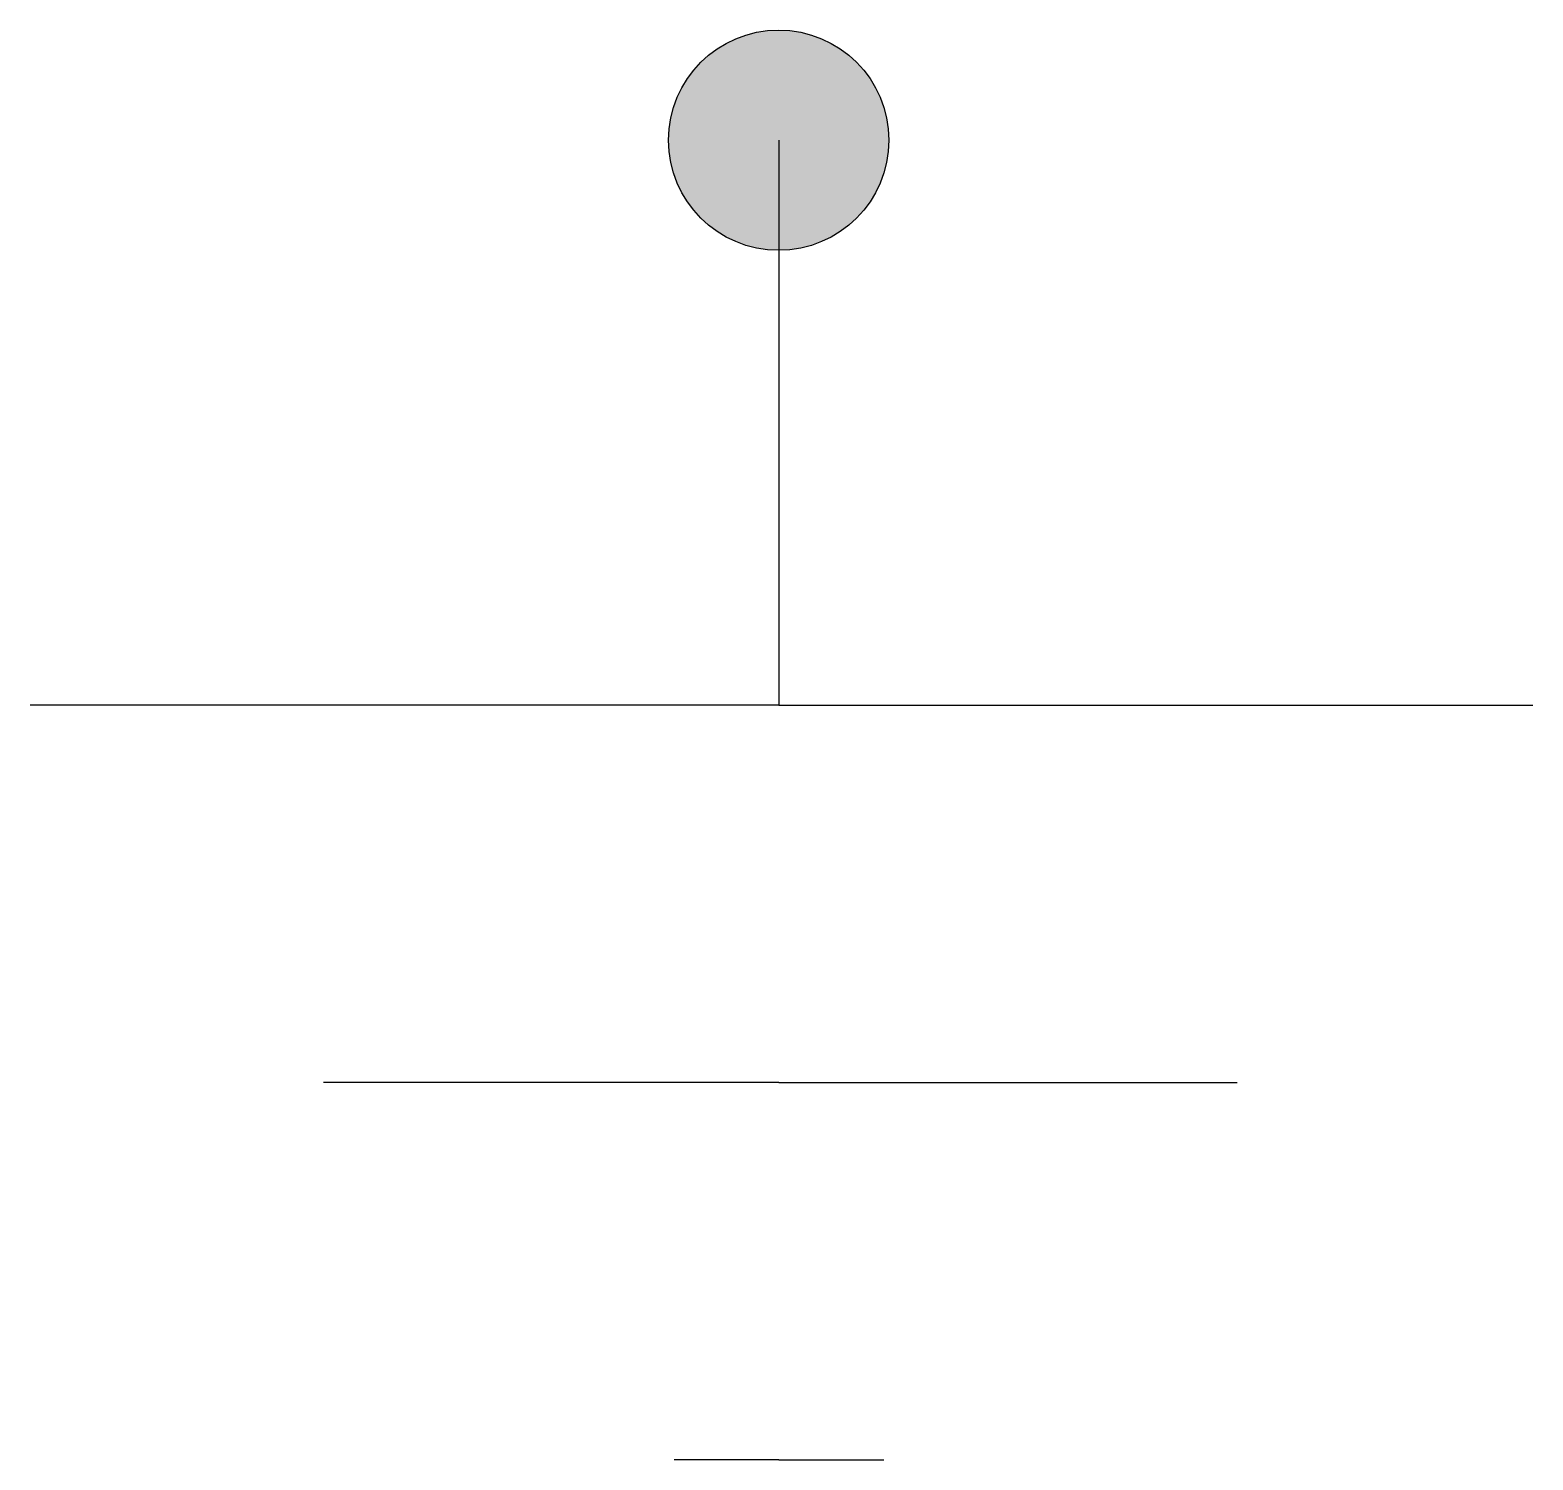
# Model space of a CAD drawing. Header units: millimetres. Extents: x -14.3 to 14.4, y -25.2 to 2.1.
import ezdxf

# ---------------------------------------------------------------- set-up
doc = ezdxf.new("R2010")
doc.units = ezdxf.units.MM

msp = doc.modelspace()

# ---------------------------------------------------------------- hatches: boundary and pattern name
at = {"linetype": 'ByBlock'}
msp.add_hatch(color=256, dxfattribs=at).paths.add_polyline_path([(2.101, 0, 1), (-2.101, 0, 1), (2.101, 0)])

# ---------------------------------------------------------------- linework, layer by layer
for p, q in [((0, 0), (0, -10.779)), ((0, -10.779), (-14.28, -10.779)), ((0, -10.779), (14.387, -10.779)), ((0, -17.979), (-8.68, -17.979)), ((0, -17.979), (8.745, -17.979)), ((0, -25.179), (-1.991, -25.179)), ((0, -25.179), (2.005, -25.179))]:
    msp.add_line(p, q, dxfattribs=at)
msp.add_circle((0, 0), 2.101, dxfattribs=at)

doc.saveas('drawing.dxf')
